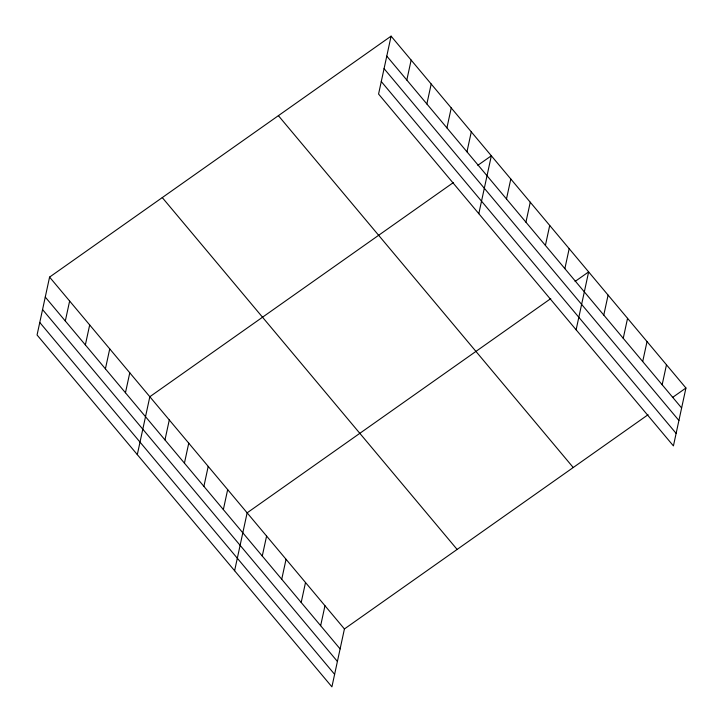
<?xml version="1.0" encoding="UTF-8"?>
<svg xmlns="http://www.w3.org/2000/svg" width="723" height="723" viewBox="0 0 723 723"><rect width="100%" height="100%" fill="white"/><g stroke="black" fill="none" stroke-linecap="round" stroke-linejoin="round"><path stroke-width="1.08" d="M391.089 36.15L378.572 94.053L673.42 445.901L685.937 388.007L391.089 36.15L49.58 277.099L37.063 334.993L331.911 686.85L344.428 628.947L648.07 414.722M65.314 320.985L69.634 301.021M85.359 344.916L89.679 324.943M105.413 368.838L109.733 348.875M125.459 392.761L129.779 372.797M137.307 454.622L149.833 396.728L453.475 182.494M164.971 439.909L169.29 419.946M184.428 463.136L188.748 443.172M203.895 486.362L208.206 466.389M223.353 509.579L227.673 489.616M234.614 570.736L247.13 512.842L550.772 298.608M262.268 556.023L266.588 536.059M281.735 579.25L286.046 559.286M406.823 80.045L411.143 60.072M301.193 602.467L305.513 582.503M426.868 103.967L431.188 84.004M320.651 625.693L324.97 605.729M446.922 127.89L451.242 107.926M466.968 151.821L471.288 131.857M478.816 213.683L491.342 155.779L477.813 165.323M506.48 198.97L510.8 179.006M525.937 222.187L530.257 202.223M545.404 245.413L549.715 225.449M564.862 268.64L569.182 248.667M576.123 329.796L588.639 271.893L575.11 281.437M603.777 315.083L608.097 295.12M623.244 338.301L627.555 318.337M642.702 361.527L647.022 341.563M662.16 384.744L666.479 364.781M672.417 397.551L685.937 388.007M386.769 56.114L681.617 407.971M384.067 68.631L678.915 420.488M381.274 81.536L676.122 433.384M278.391 115.662L573.24 467.519M162.277 197.587L457.126 549.435M49.58 277.099L344.428 628.947M45.26 297.063L340.108 648.92M42.558 309.58L337.406 661.437M39.765 322.476L334.613 674.333"/></g></svg>
